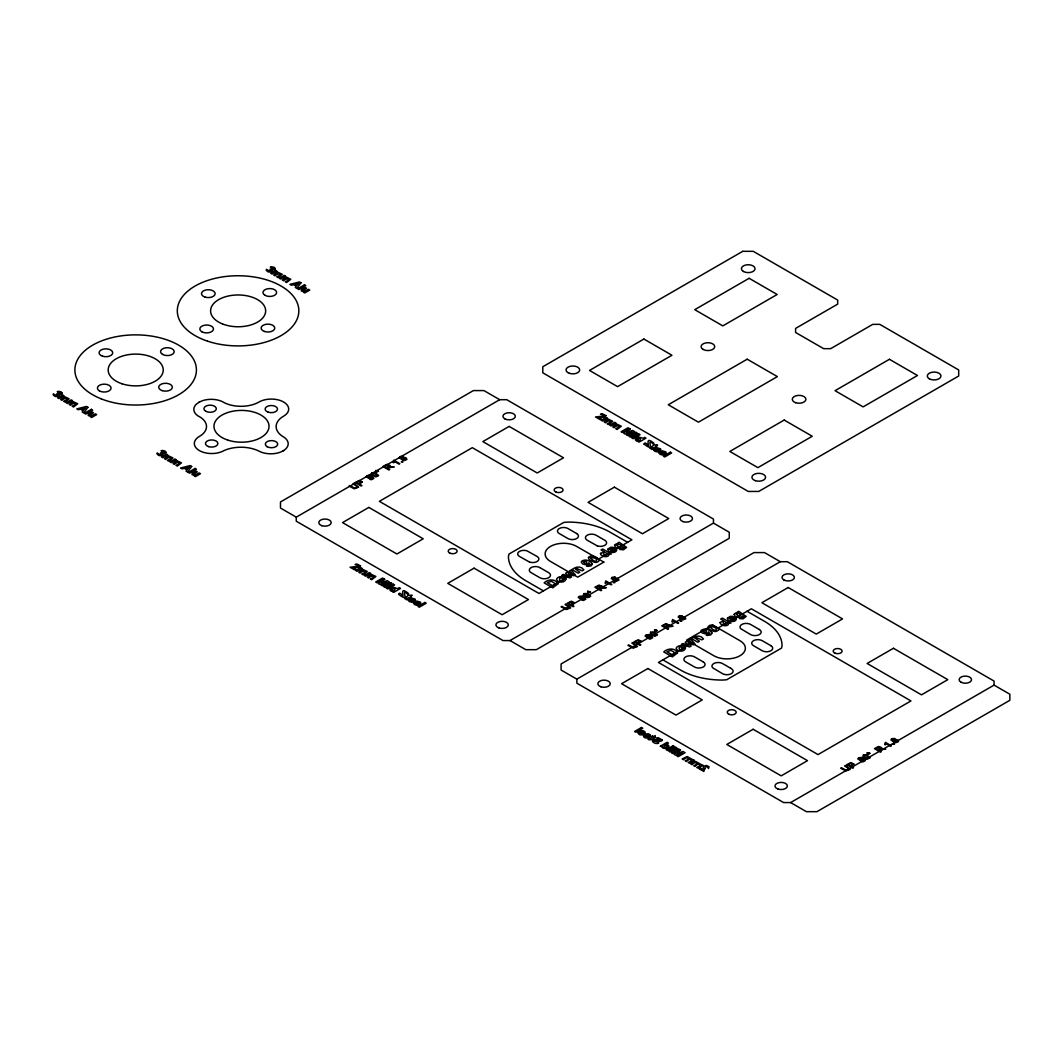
<?xml version="1.0" encoding="UTF-8"?>
<svg xmlns="http://www.w3.org/2000/svg" width="1063" height="1063" viewBox="0 0 1063 1063"><rect width="100%" height="100%" fill="white"/><g stroke="black" fill="none" stroke-linecap="round" stroke-linejoin="round"><path stroke-width="1.5" d="M199.406 402L196.31 404.219A17.433 10.072 0 0 0 197.851 415.819A24.236 13.992 0 0 1 199.406 436.428A17.367 10.019 0 0 0 199.406 450.606A17.367 10.019 0 0 0 223.961 450.606A27.492 15.865 0 0 1 259.239 451.257A17.393 10.045 0 0 0 283.117 450.858L283.595 450.606M296.258 517.149L499.703 399.688L506.719 399.688L713.459 519.063L713.459 523.102L510.027 640.564L503.012 640.564L296.258 521.202L296.258 517.149L280.486 508.034L280.486 501.962L473.394 390.586L483.917 390.586L499.703 399.688M572.479 574.126L538.954 593.473L379.371 501.337L472.317 447.669L631.914 539.818L598.562 559.072M576.864 679.151L780.308 561.702L787.324 561.702L994.064 681.064L994.064 685.117L790.633 802.565L783.617 802.565L576.864 683.203L576.864 679.151L561.091 670.035L561.091 663.963L753.999 552.587L764.523 552.587L780.308 561.702M691.933 643.102L686.804 641.334L685.21 642.251L688.226 645.241L682.964 643.553L681.356 644.484L689.581 646.942L691.176 646.012L688.226 643.088L693.315 644.789L694.91 643.872L690.658 639.102L689.037 640.046L691.933 643.102L658.422 662.448L818.018 754.584L910.964 700.929L751.368 608.78L718.017 628.034L711.825 625.137A3.202 1.847 0 0 0 709.619 625.443C705.114 627.422 711.479 630.957 713.858 631.316A3.588 2.073 0 0 0 716.396 631.356L718.668 630.067L718.057 628.02M199.073 402.213L202.329 400.751A17.433 10.072 0 0 1 222.406 401.641A25.472 14.709 0 0 0 259.04 402A17.367 10.019 0 0 1 283.595 402A17.367 10.019 0 0 1 283.595 416.178A25.459 14.696 0 0 0 283.781 437.079A17.393 10.045 0 0 1 283.117 450.858M386.254 465.328L388.912 465.554L386.334 467.587L384.341 466.431M637.215 440.946L638.584 440.999L637.84 441.424L639.076 442.128L645.972 438.142L644.643 437.385C642.437 440.162 638.757 434.647 635.754 438.581A3.202 1.847 0 0 0 635.408 439.697A2.618 1.515 0 0 0 637.215 440.946M713.459 523.102L729.245 532.218L729.245 538.29L536.337 649.679L525.813 649.679L510.027 640.564M994.064 685.117L1009.85 694.219L1009.85 700.304L816.929 811.68L806.418 811.68L790.633 802.565M627.608 542.303L610.042 532.164A59.528 34.361 0 0 0 567.961 522.092L563.802 522.411L508.978 554.062L508.433 556.454A59.528 34.361 0 0 0 525.866 580.757L543.432 590.895M747.063 611.265L764.629 621.403A59.528 34.361 0 0 1 782.062 645.706L781.518 648.111L726.693 679.762L722.534 680.068A59.528 34.361 0 0 1 680.44 670.009L662.887 659.871M404.671 598.389L406.544 599.745L407.461 599.08L406.691 598.522L411.354 596.835L410.451 596.316L412.205 595.307L408.511 595.2L404.671 598.389M650.091 448.121L651.964 449.476L652.881 448.812L652.111 448.254L656.761 446.58L655.871 446.048L657.625 445.038L653.931 444.932L650.091 448.121M704.849 768.629L703.812 771.459L699.175 768.788L700.411 768.084L703.028 769.599L703.467 766.503L706.138 765.44L709.021 766.609L708.543 768.549C708.343 767.353 704.756 764.842 704.849 768.629M89.81 415.022L91.391 415.819L95.338 413.826L96.667 414.583L91.67 417.467L90.435 416.762L91.192 416.324L88.242 415.567L88.375 414.171L92.122 411.952L93.438 412.723L89.81 415.022M193.612 474.125L195.193 474.935L199.14 472.929L200.469 473.699L195.472 476.583L194.237 475.865L194.981 475.44L192.044 474.669L192.177 473.287L195.924 471.068L197.24 471.839L193.612 474.125M302.915 290.505L304.496 291.302L308.443 289.309L309.758 290.066L304.762 292.95L303.54 292.245L304.284 291.807L301.347 291.049L301.467 289.654L305.214 287.448L306.543 288.206L302.915 290.505M372.927 477.978L369.884 479.373L371.519 479.705L373.884 478.377L370.044 475.307L367.001 475.653L366.204 476.756L369.087 478.443L370.907 478.031L371.545 476.742L372.927 477.978M584.942 598.708L581.899 600.103L583.534 600.436L585.899 599.107L582.059 596.037L579.016 596.383L578.219 597.486L581.102 599.173L582.923 598.761L583.56 597.472L584.942 598.708M651.792 637.295L648.736 638.69L650.383 639.022L652.735 637.707L648.895 634.624L645.866 634.97L645.068 636.073L647.952 637.773L649.759 637.348L650.41 636.059L651.792 637.295M864.511 760.111L861.468 761.507L863.116 761.839L865.468 760.523L861.628 757.441L858.585 757.786L857.788 758.889L860.685 760.59L862.492 760.165L863.143 758.876L864.511 760.111M64.325 397.07L60.618 399.542L61.946 400.313C64.83 397.044 71.035 398.399 63.634 401.283L64.949 402.04L69.135 398.811L63.142 396.007L63.82 395.622L62.597 394.918L57.601 397.801L58.93 398.559L62.491 396.632L64.325 397.07M72.895 402.013L69.188 404.498L70.517 405.255C73.387 401.987 79.605 403.342 72.204 406.225L73.52 406.996L77.705 403.767L71.699 400.964L72.39 400.565L71.168 399.861L66.172 402.744L67.487 403.515L71.062 401.575L72.895 402.013M168.127 456.186L164.42 458.658L165.748 459.415C168.618 456.16 174.837 457.502 167.436 460.399L168.751 461.156L172.937 457.927L166.931 455.123L167.622 454.738L166.399 454.034L161.403 456.917L162.719 457.675L166.293 455.735L168.127 456.186M176.697 461.129L172.99 463.601L174.319 464.372C177.189 461.103 183.407 462.458 175.993 465.342L177.322 466.099L181.494 462.87L175.501 460.066L176.179 459.681L174.97 458.977L169.974 461.86L171.289 462.618L174.85 460.691L176.697 461.129M277.43 272.553L273.723 275.025L275.038 275.795C277.921 272.527 284.14 273.882 276.725 276.765L278.054 277.523L282.227 274.294L276.234 271.503L276.912 271.105L275.702 270.401L270.706 273.284L272.022 274.041L275.583 272.115L277.43 272.553M286 277.496L282.293 279.981L283.608 280.738C286.492 277.47 292.71 278.825 285.296 281.708L286.611 282.479L290.797 279.25L284.804 276.446L285.482 276.048L284.259 275.344L279.263 278.227L280.592 278.998L284.153 277.058L286 277.496M362.51 569.795L358.802 572.266L360.118 573.037C363.001 569.768 369.22 571.123 361.805 574.007L363.134 574.764L367.306 571.535L361.314 568.745L361.991 568.346L360.782 567.642L355.773 570.525L357.102 571.296L360.663 569.356L362.51 569.795M371.067 574.751L367.373 577.222L368.688 577.98C371.572 574.724 377.79 576.066 370.376 578.95L371.691 579.72L375.877 576.491L369.884 573.688L370.562 573.289L369.339 572.585L364.343 575.468L365.672 576.239L369.233 574.299L371.067 574.751M607.93 419.526L604.222 422.011L605.538 422.768C608.421 419.5 614.64 420.855 607.225 423.738L608.541 424.509L612.726 421.28L606.734 418.477L607.411 418.078L606.189 417.374L601.193 420.257L602.522 421.028L606.083 419.088L607.93 419.526M616.487 424.482L612.78 426.954L614.108 427.711C616.992 424.456 623.197 425.798 615.796 428.681L617.111 429.452L621.297 426.223L615.304 423.419L615.982 423.021L614.759 422.317L609.763 425.213L611.092 425.971L614.653 424.031L616.487 424.482M692.638 759.62L694.524 760.337L689.528 763.221L688.213 762.45C694.896 760.616 689.542 757.241 686.512 761.48L685.197 760.709C691.721 758.902 686.698 755.567 683.509 759.739L682.18 758.982L687.163 756.524L692.638 759.62M701.208 764.576L703.095 765.28L698.099 768.164L696.783 767.406C703.467 765.573 698.112 762.184 695.082 766.423L693.754 765.652C700.291 763.845 695.268 760.51 692.079 764.682L690.751 763.925L695.734 761.48L701.208 764.576M592.383 563.922L591.148 565.835L587.786 566.38L586.563 566.008L590.257 564.639L588.809 562.819L587.972 564.134L585.434 564.692L582.657 563.935L581.315 562.261A3.627 2.099 0 0 1 581.979 561.025C585.301 558.7 590.47 560.693 592.383 563.922M711.984 632.977L710.748 634.89L707.4 635.435L706.177 635.063L709.871 633.694L708.423 631.874L707.586 633.189L705.048 633.747L702.258 632.99L700.929 631.316A3.627 2.099 0 0 1 701.58 630.08C704.915 627.755 710.071 629.748 711.984 632.977M408.112 599.891L409.189 601.499L411.408 602.096L412.856 601.897L409.866 600.648L410.358 599.598L413.666 601.499L415.168 600.25A2.91 1.688 0 0 0 415.101 599.094L411.275 597.924L408.112 599.891M413.48 602.987L414.557 604.595L416.776 605.192L418.211 604.993L415.221 603.744L415.713 602.681L419.035 604.595L420.536 603.346A2.91 1.688 0 0 0 420.456 602.176L416.63 601.02L413.48 602.987M653.532 449.622L654.609 451.23L656.828 451.828L658.263 451.629L655.273 450.38L655.778 449.33L659.087 451.244L660.588 449.981A2.91 1.688 0 0 0 660.522 448.825L656.695 447.656L653.532 449.622M658.901 452.718L659.977 454.326L662.183 454.924L663.631 454.725L660.641 453.476L661.133 452.426L664.441 454.326L665.943 453.077A2.91 1.688 0 0 0 665.876 451.921L662.05 450.752L658.901 452.718M575.521 569.037L579.813 572.2L578.166 573.156L571.921 569.555L573.449 568.665C575.149 567.177 580.996 565.37 583.853 569.874L582.205 570.831L576.412 568.306A1.874 1.076 0 0 0 575.521 569.037M695.122 638.092L699.427 641.255L697.766 642.211L691.521 638.611L693.063 637.72C694.764 636.232 700.597 634.425 703.467 638.929L701.806 639.886L696.013 637.362A1.874 1.076 0 0 0 695.122 638.092M398.638 594.323C411.607 604.528 399.103 586.258 408.019 594.483A2.737 1.581 0 0 0 408.458 593.499C397.31 584.158 406.677 601.884 401.017 593.898L399.542 593.194L398.638 594.323M644.045 444.055C657.027 454.26 644.523 435.989 653.439 444.214A2.737 1.581 0 0 0 653.878 443.231C642.73 433.89 652.097 451.616 646.437 443.643L644.949 442.926L644.045 444.055M401.708 458.326L401.655 459.043L400.273 457.369L403.355 456.399L400.14 456.519L399.303 457.794L404.033 460.598L406.943 459.415L406.053 457.834L404.126 457.329L401.708 458.326M613.723 579.043L613.67 579.773L612.288 578.099L615.371 577.129L612.155 577.249L611.318 578.524L616.048 581.328L618.958 580.132L618.068 578.564L616.141 578.046L613.723 579.043M680.559 617.643L680.519 618.374L679.137 616.699L682.207 615.716L678.991 615.836L678.167 617.125L682.898 619.915L685.794 618.732L684.917 617.165L682.978 616.646L680.559 617.643M893.292 740.459L893.239 741.19L891.857 739.516L894.94 738.533L891.724 738.665L890.9 739.941L895.617 742.731L898.527 741.549L897.637 739.981L895.71 739.463L893.292 740.459M600.475 553.438L600.887 554.793L603.678 556.387A4 2.312 0 0 0 606.069 556.64L606.787 556.547A3.282 1.887 0 0 0 608.793 555.338L608.9 554.355L611.345 553.996L602.721 549.026L601.073 549.97L604.183 551.763L600.475 553.438M720.076 622.493L720.501 623.848L723.278 625.443A4 2.312 0 0 0 725.684 625.695L726.388 625.602A3.282 1.887 0 0 0 728.394 624.393L728.5 623.41L730.959 623.051L722.335 618.081L720.687 619.025L723.783 620.819L720.076 622.493M614.547 545.319C614.932 548.309 619.503 549.172 621.882 547.923A3.016 1.741 0 0 0 622.785 546.741L624.419 547.697L619.942 549.518L623.476 549.77L626.572 547.365L619.158 542.276L617.603 543.18L618.48 543.685L616.168 543.911L614.547 545.319M734.148 614.374C734.533 617.364 739.117 618.228 741.482 616.978A3.016 1.741 0 0 0 742.386 615.796L744.02 616.753L739.542 618.573L743.09 618.825L746.186 616.42L738.758 611.331L737.217 612.235L738.094 612.74L735.782 612.966L734.148 614.374M662.156 739.928C662.555 743.449 646.211 738.599 657.612 742.04L658.834 742.904C656.23 745.229 648.868 740.725 654.37 739.33C657.319 740.659 663.511 739.941 657.439 739.064L656.615 738.001A2.737 1.581 0 0 1 658.316 737.749L662.156 739.928M662.183 746.585L662.276 747.369A2.618 1.515 0 0 0 664.441 748.418A3.202 1.847 0 0 0 666.368 748.206L668.959 746.199L668.109 744.95L665.956 744.512L668.441 743.077L667.126 742.319L660.229 746.292L662.183 746.585M607.85 549.212C607.85 553.571 618.095 553.584 616.527 549.026L613.816 551.192L611.544 550.833L615.676 548.442L612.966 547.352A3.641 2.099 0 0 0 610.454 547.405L607.85 549.212M727.451 618.267C727.451 622.626 737.709 622.639 736.141 618.081L733.43 620.247L731.145 619.888L735.29 617.497L732.566 616.407A3.641 2.099 0 0 0 730.055 616.46L727.451 618.267M360.49 565.888L358.656 567.429L353.301 567.682L355.932 569.197L354.697 569.901L350.072 567.23L358.284 566.3L358.311 565.264L355.108 564.506L356.862 564.015L360.49 565.888M605.91 415.62L604.076 417.161L598.721 417.414L601.352 418.928L600.117 419.633L595.479 416.962L603.704 416.032L603.731 414.995L600.529 414.238L602.269 413.759L605.91 415.62M638.106 732.673C638.571 737.669 649.559 733.018 643.274 730.826A2.91 1.688 0 0 0 641.268 730.786L639.089 731.65L642.397 733.563L638.106 732.673M643.46 735.769C643.939 740.765 654.914 736.114 648.629 733.922A2.91 1.688 0 0 0 646.623 733.882L644.444 734.746L647.752 736.659L643.46 735.769M565.808 579.375C564.692 583.109 557.676 582.976 556.481 579.348C557.61 576.08 562.553 576.026 564.985 577.927A4.398 2.538 0 0 1 565.808 579.375M685.409 648.43C684.293 652.164 677.29 652.031 676.081 648.403C677.224 645.135 682.167 645.082 684.599 646.982A4.398 2.538 0 0 1 685.409 648.43M607.651 554.222C602.761 558.447 601.724 548.614 607.651 554.222M727.265 623.277C722.362 627.502 721.339 617.669 727.265 623.277M62.106 393.124L61.933 393.642A2.192 1.276 0 0 1 60.95 394.28L58.997 394.333L59.156 395.635L56.459 396.539A3.136 1.807 0 0 1 54.678 396.207L53.15 394.745A2.91 1.674 0 0 1 53.509 393.802C52.991 394.307 60.139 397.177 56.817 393.762L60.299 393.137L57.243 391.676L58.624 391.317L61.162 391.862L62.106 393.124M165.908 452.227L165.722 452.758A2.192 1.276 0 0 1 164.752 453.383L162.798 453.436L162.958 454.751L160.261 455.642A3.136 1.807 0 0 1 158.48 455.309L156.952 453.861A2.91 1.674 0 0 1 157.311 452.918C156.793 453.423 163.941 456.279 160.619 452.865L164.101 452.24L161.031 450.778L162.413 450.433L164.964 450.978L165.908 452.227M275.197 268.607L275.025 269.125A2.192 1.276 0 0 1 274.041 269.763L272.101 269.816L272.261 271.118L269.55 272.022A3.136 1.807 0 0 1 267.77 271.69L266.242 270.228A2.91 1.674 0 0 1 266.614 269.284C266.095 269.789 273.244 272.659 269.922 269.245L273.39 268.62L270.334 267.158L271.716 266.8L274.267 267.344L275.197 268.607M583.467 561.782C586.457 566.619 589.221 559.523 583.467 561.782M703.068 630.837C706.071 635.674 708.835 628.578 703.068 630.837M616.819 545.067C620.167 550.966 623.675 542.196 616.819 545.067M736.42 614.122C739.782 620.021 743.276 611.252 736.42 614.122M391.795 589.646C395.13 593.34 396.964 585.394 391.795 589.646M637.215 439.378C640.551 443.072 642.384 435.126 637.215 439.378M600.927 586.284L598.349 588.317L596.356 587.161L599.519 585.66L600.927 586.284M667.763 624.885L665.199 626.918L663.206 625.762L666.368 624.247L667.763 624.885M880.496 747.701L877.932 749.734L875.925 748.578L879.101 747.063L880.496 747.701M563.669 579.561C558.46 584.172 557.902 573.993 563.669 579.561M683.283 648.616C678.074 653.227 677.516 643.049 683.283 648.616M609.936 549.013L610.561 550.235L613.032 548.8L609.936 549.013M729.55 618.068L730.161 619.291L732.633 617.855L729.55 618.068M557.929 583.839L552.76 587.826L544.136 582.856C547.764 579.215 555.71 578.458 557.929 583.839M677.53 652.895L672.361 656.881L663.737 651.911C667.378 648.271 675.311 647.513 677.53 652.895M394.36 461.395L393.775 462.777L393.058 462.352L393.762 460.199L399.821 463.694L399.077 464.132L394.36 461.395M606.375 582.125L605.79 583.494L605.073 583.082L605.777 580.93L611.836 584.424L611.092 584.849L606.375 582.125M673.224 620.726L672.627 622.094L671.909 621.682L672.627 619.516L678.686 623.024L677.942 623.45L673.224 620.726M885.944 743.542L885.359 744.911L884.642 744.499L885.346 742.333L891.405 745.841L890.674 746.266L885.944 743.542M555.657 583.959L553.039 585.979L547.325 582.683L551.471 581.275L555.657 583.959M675.257 653.014L672.653 655.034L666.939 651.739L671.085 650.33L675.257 653.014M667.165 746C662.501 750.584 663.033 742.625 667.165 746M588.464 557.464L589.061 559.51L594.257 562.261A3.588 2.073 0 0 0 596.781 562.3C602.721 560.706 595.267 555.843 592.211 556.082A3.202 1.847 0 0 0 590.005 556.387L588.464 557.464M413.746 599.598L413.162 600.276L411.195 599.133L413.746 599.598M419.101 602.694L418.53 603.372L416.55 602.229L419.101 602.694M659.166 449.343L658.582 450.008L656.602 448.878L659.166 449.343M664.521 452.426L663.937 453.104L661.97 451.961L664.521 452.426M377.684 475.334L375.97 476.317L371.984 473.978L373.724 473.048L377.684 475.334M589.699 596.051L587.985 597.047L583.999 594.709L585.74 593.779L589.699 596.051M656.535 634.651L654.821 635.647L650.848 633.309L652.589 632.365L656.535 634.651M869.268 757.467L867.554 758.464L863.568 756.125L865.309 755.182L869.268 757.467M590.496 557.676C596.901 565.968 600.382 557.105 590.496 557.676M710.097 626.732C716.515 635.023 719.996 626.16 710.097 626.732M643.766 732.42L643.181 733.085L641.215 731.942L643.766 732.42M649.121 735.516L648.55 736.181L646.57 735.038L649.121 735.516M367.705 475.945L367.931 477.5L370.921 476.849L367.705 475.945M406.039 459.096L403.82 459.973L402.332 458.897L404.02 457.927L406.039 459.096M579.72 596.675L579.946 598.23L582.936 597.579L579.72 596.675M618.055 579.813L615.836 580.704L614.348 579.627L616.035 578.657L618.055 579.813M646.57 635.275L646.782 636.817L649.772 636.179L646.57 635.275M684.891 618.414L682.685 619.304L681.197 618.228L682.884 617.244L684.891 618.414M859.289 758.092L859.515 759.633L862.505 758.995L859.289 758.092M897.624 741.23L895.405 742.12L893.917 741.044L895.617 740.061L897.624 741.23M390.015 465.541L389.297 466.604L394.227 466.923L387.025 467.986L389.709 469.54L388.912 469.992L382.879 466.511L386.945 464.358L390.015 465.541M602.03 586.271L601.299 587.334L606.242 587.653L599.04 588.716L601.724 590.271L600.927 590.722L594.895 587.241L598.961 585.088L602.03 586.271M668.879 624.858L668.149 625.934L673.092 626.253L665.89 627.316L668.574 628.858L667.777 629.323L661.731 625.828L665.797 623.675L668.879 624.858M881.599 747.688L880.882 748.751L885.824 749.07L878.623 750.133L881.293 751.674L880.496 752.139L874.464 748.658L878.53 746.492L881.599 747.688M377.843 471.188L375.877 471.175L377.843 471.188M589.859 591.918L587.892 591.905L589.859 591.918M656.708 630.505L654.742 630.505L656.708 630.505M869.428 753.322L867.474 753.322L869.428 753.322M375.717 470.524L375.717 471.839L376.873 472.118L378.481 471.188L375.717 470.524M587.733 591.254L587.733 592.569L588.889 592.848L590.496 591.918L587.733 591.254M654.582 629.841L654.582 631.17L655.725 631.435L657.346 630.505L654.582 629.841M867.315 752.657L867.315 753.986L868.458 754.252L870.066 753.322L867.315 752.657M87.884 407.315L83.738 412.896L82.223 412.019L83.193 410.77L80.443 409.175L78.303 409.747L76.828 408.896L86.409 406.465L87.884 407.315M300.975 282.798L296.843 288.379L295.328 287.502L296.285 286.253L293.534 284.658L291.395 285.229L289.92 284.379L299.5 281.947L300.975 282.798M191.685 466.431L187.54 471.999L186.025 471.135L186.995 469.873L184.231 468.291L182.105 468.863L180.617 468.012L190.211 465.581L191.685 466.431M85.518 407.807L83.911 409.84L82.024 408.75L85.518 407.807M298.61 283.29L297.002 285.322L295.129 284.233L298.61 283.29M189.32 466.923L187.713 468.956L185.826 467.866L189.32 466.923M371.758 472.902L371.372 474.696L372.874 475.812L375.93 476.888L378.667 475.626L375.252 472.796L371.758 472.902M583.773 593.632L583.388 595.426L584.889 596.542L587.945 597.619L590.683 596.343L587.268 593.526L583.773 593.632M650.622 632.219L650.237 634.013L651.739 635.143L654.781 636.206L657.532 634.943L654.117 632.126L650.622 632.219M863.355 755.036L862.957 756.829L864.471 757.959L867.514 759.035L870.252 757.76L866.837 754.943L863.355 755.036M357.633 486.881L354.63 488.183L349.847 485.578L349.049 486.043L354.271 488.794L358.643 487.199L353.793 483.306L352.996 483.771L357.633 486.881M569.648 607.611L566.645 608.913L561.862 606.309L561.065 606.774L566.287 609.524L570.658 607.93L565.808 604.036L565.011 604.502L569.648 607.611M636.498 646.198L633.495 647.5L628.698 644.909L627.901 645.361L633.136 648.124L637.508 646.53L632.658 642.623L631.847 643.088L636.498 646.198M849.231 769.014L846.214 770.316L841.431 767.725L840.634 768.19L845.869 770.941L850.227 769.346L845.377 765.44L844.58 765.905L849.231 769.014M362.284 481.924L359.507 484.143L361.952 485.565L361.154 486.017L355.122 482.536L359.4 480.463L362.284 481.924M574.299 602.655L571.522 604.874L573.967 606.295L573.17 606.747L567.137 603.266L571.416 601.193L574.299 602.655M641.148 641.241L638.358 643.46L640.816 644.882L640.019 645.347L633.986 641.853L638.265 639.78L641.148 641.241M853.868 764.058L851.091 766.277L853.549 767.699L852.739 768.164L846.706 764.682L850.985 762.596L853.868 764.058M384.66 579.242L381.205 582.683L387.158 580.677L389.244 581.886L382.348 585.859L381.046 585.115L386.48 581.979L379.677 584.331L378.335 583.547L382.401 579.627L376.98 582.763L375.677 582.019L382.574 578.033L384.66 579.242M630.08 428.974L626.625 432.415L632.565 430.409L634.664 431.618L627.768 435.591L626.466 434.847L631.9 431.711L625.097 434.063L623.755 433.292L627.821 429.359L622.4 432.495L621.098 431.751L627.994 427.764L630.08 428.974M680.519 750.053L677.051 753.481L683.017 751.488L685.104 752.697L678.194 756.67L676.905 755.926L682.34 752.79L675.537 755.142L674.194 754.371L678.26 750.438L672.826 753.574L671.537 752.83L678.433 748.844L680.519 750.053M361.154 482.031L358.789 483.731L356.637 482.482L358.975 481.194L361.154 482.031M573.17 602.761L570.804 604.462L568.652 603.213L570.99 601.924L573.17 602.761M640.019 641.348L637.654 643.049L635.488 641.813L637.84 640.524L640.019 641.348M852.752 764.164L850.373 765.878L848.221 764.629L850.559 763.34L852.752 764.164M390.746 588.49L390.347 588.849A3.202 1.847 0 0 0 389.988 589.952A2.618 1.515 0 0 0 391.795 591.214L393.164 591.267L392.42 591.679L393.655 592.397L400.552 588.41L399.223 587.653C397.017 590.563 393.881 585.062 390.746 588.49M304.47 284.818L297.574 288.804L298.889 289.561L305.785 285.575L304.47 284.818M91.365 409.335L84.469 413.321L85.797 414.078L92.694 410.092L91.365 409.335M195.167 468.438L188.271 472.424L189.599 473.194L196.496 469.208L195.167 468.438M742.731 251.32L542.794 366.748L542.794 372.821L748.246 491.438L758.756 491.438L958.693 376.01L958.693 369.937L879.779 324.361L872.763 324.361L830.668 348.664L823.652 348.664L795.589 332.467L795.589 328.414L837.684 304.111L837.684 300.072L753.255 251.32L742.731 251.32M402.133 461.395L401.296 461.874L402.983 461.874L402.133 461.395M643.886 339.044L589.527 370.442L617.59 386.64L671.949 355.255L643.886 339.044M749.123 278.293L694.75 309.678L722.813 325.889L777.173 294.491L749.123 278.293M368.848 507.41L342.538 522.597L396.911 553.996L423.207 538.795L368.848 507.41M509.15 426.409L482.841 441.597L537.214 472.982L563.51 457.794L509.15 426.409M747.183 359.201L668.268 404.764L698.431 422.184L777.359 376.608L747.183 359.201M634.133 433.505L629.137 436.388L630.452 437.159L635.448 434.275L634.133 433.505M636.033 432.402L634.81 433.119L636.126 433.877L637.362 433.173L636.033 432.402M638.704 433.956L631.807 437.929L633.136 438.7L640.032 434.714L638.704 433.956M388.713 583.773L383.716 586.656L385.045 587.427L390.041 584.53L388.713 583.773M390.613 582.67L389.39 583.388L390.719 584.145L391.941 583.441L390.613 582.67M393.297 584.225L386.401 588.198L387.716 588.968L394.612 584.982L393.297 584.225M670.301 452.2L663.405 456.173L664.734 456.944L671.63 452.958L670.301 452.2M474.071 568.16L447.762 583.348L502.135 614.746L528.444 599.559L474.071 568.16M614.374 487.16L588.065 502.347L642.437 533.732L668.747 518.545L614.374 487.16M424.881 602.455L417.985 606.442L419.314 607.212L426.21 603.226L424.881 602.455M784.188 420.058L729.829 451.443L757.879 467.64L812.252 436.255L784.188 420.058M889.425 359.294L835.053 390.692L863.116 406.89L917.475 375.505L889.425 359.294M563.35 574.498L561.742 575.428L569.967 577.887L571.575 576.957L568.612 574.033L573.714 575.734L575.296 574.817L571.057 570.047L569.423 570.99L572.332 574.047L567.19 572.279L565.596 573.196L568.612 576.186L563.35 574.498M603.824 562.101L577.741 577.169L550.421 561.397A18.443 10.643 0 0 1 550.634 546.342A18.443 10.643 0 0 1 576.717 546.462L603.824 562.101M614.148 582.112L613.311 582.604L614.999 582.604L614.148 582.112M680.998 620.712L680.147 621.191L681.835 621.191L680.998 620.712M712.755 625.004L686.671 640.059L713.991 655.831A18.443 10.643 0 0 0 740.074 655.698A18.443 10.643 0 0 0 739.848 640.644L712.755 625.004M647.899 668.521L621.589 683.708L675.962 715.093L702.258 699.906L647.899 668.521M788.201 587.52L761.892 602.708L816.264 634.093L842.56 618.905L788.201 587.52M641.467 727.504L634.571 731.49L635.887 732.248L642.796 728.261L641.467 727.504M652.523 736.088L651.473 736.686L652.376 737.217L649.626 738.772L648.643 738.333C645.879 740.459 653.16 740.247 653.705 737.974L655.366 737.722L655.193 735.583L653.426 736.606L652.523 736.088M673.065 745.748L666.169 749.721L667.484 750.491L674.38 746.505L673.065 745.748M673.836 748.392L668.84 751.275L670.168 752.033L675.164 749.149L673.836 748.392M675.736 747.289L674.513 747.993L675.842 748.764L677.065 748.06L675.736 747.289M753.122 729.271L726.813 744.459L781.185 775.857L807.495 760.656L753.122 729.271M893.425 648.271L867.116 663.458L921.488 694.843L947.797 679.656L893.425 648.271M893.717 743.529L892.88 744.02L894.568 744.02L893.717 743.529M529.56 562.088L519.501 556.454A6.205 3.574 0 0 1 518.97 551.75A6.205 3.574 0 0 1 526.982 550.833L537.041 556.454A6.205 3.574 0 0 1 537.572 561.171A6.205 3.574 0 0 1 529.56 562.088M597.3 545.89L587.241 540.256A6.205 3.574 0 0 1 587.241 535.194A6.205 3.574 0 0 1 596.011 535.194L604.781 540.256A6.205 3.574 0 0 1 605.325 544.974A6.205 3.574 0 0 1 597.3 545.89M539.898 567.602L538.609 567.031A6.205 3.574 0 0 0 530.596 567.948A6.205 3.574 0 0 0 531.128 572.665L539.898 577.727A6.205 3.574 0 0 0 548.667 577.727A6.205 3.574 0 0 0 548.667 572.665L539.898 567.602M759.367 629.509L750.598 624.446A6.205 3.574 0 0 0 742.439 624.14A6.205 3.574 0 0 0 740.845 628.764L750.598 634.571A6.205 3.574 0 0 0 759.367 634.571A6.205 3.574 0 0 0 759.367 629.509M576.651 533.546L567.961 528.524A6.152 3.548 0 0 0 559.258 528.524A6.152 3.548 0 0 0 559.258 533.546L567.961 538.569A6.152 3.548 0 0 0 576.651 538.569A6.152 3.548 0 0 0 576.651 533.546M770.914 645.706L762.224 640.683A6.152 3.548 0 0 0 753.521 640.683A6.152 3.548 0 0 0 753.521 645.706L762.224 650.729A6.152 3.548 0 0 0 770.914 650.729A6.152 3.548 0 0 0 770.914 645.706M730.626 668.228L722.534 663.551A6.205 3.574 0 0 0 714.376 663.246A6.205 3.574 0 0 0 712.781 667.87L722.534 673.676A6.205 3.574 0 0 0 730.693 673.995A6.205 3.574 0 0 0 732.287 669.358L730.626 668.228M703.241 661.904L694.471 656.841A6.205 3.574 0 0 0 685.701 656.841A6.205 3.574 0 0 0 685.701 661.904L694.471 666.966A6.205 3.574 0 0 0 702.63 667.285A6.205 3.574 0 0 0 704.224 662.648L703.241 661.904M205.744 411.261A6.205 3.574 0 0 0 216.121 409.654A6.205 3.574 0 0 0 208.521 405.269A6.205 3.574 0 0 0 205.744 411.261M267.132 446.699A6.205 3.574 0 0 0 277.496 445.091A6.205 3.574 0 0 0 269.909 440.707A6.205 3.574 0 0 0 267.132 446.699M208.587 446.619A6.205 3.574 0 0 0 217.888 443.523A6.205 3.574 0 0 0 208.587 440.414A6.205 3.574 0 0 0 208.587 446.619M268.221 412.192A6.205 3.574 0 0 0 277.523 409.096A6.205 3.574 0 0 0 268.221 405.986A6.205 3.574 0 0 0 268.221 412.192M227.734 440.069A27.532 15.892 0 0 0 269.032 426.303A27.532 15.892 0 0 0 227.734 412.537A27.532 15.892 0 0 0 227.734 440.069M162.559 354.417A6.816 3.933 0 0 0 173.973 352.664A6.816 3.933 0 0 0 165.615 347.84A6.816 3.933 0 0 0 162.559 354.417M99.417 390.878A6.816 3.933 0 0 0 110.831 389.111A6.816 3.933 0 0 0 102.473 384.288A6.816 3.933 0 0 0 99.417 390.878M102.486 356.185A6.816 3.933 0 0 0 112.718 352.783A6.816 3.933 0 0 0 102.486 349.368A6.816 3.933 0 0 0 102.486 356.185M162.121 390.613A6.816 3.933 0 0 0 172.352 387.198A6.816 3.933 0 0 0 162.121 383.796A6.816 3.933 0 0 0 162.121 390.613M101.237 398.864A60.764 35.079 0 0 0 196.23 372.714A60.764 35.079 0 0 0 109.489 338.286A60.764 35.079 0 0 0 101.237 398.864M121.953 383.756A27.532 15.892 0 0 0 163.237 369.99A27.532 15.892 0 0 0 121.953 356.225A27.532 15.892 0 0 0 121.953 383.756M207.697 341.21A60.764 35.079 0 0 0 298.836 310.821A60.764 35.079 0 0 0 207.697 280.446A60.764 35.079 0 0 0 207.697 341.21M264.541 331.483A6.816 3.933 0 0 0 274.772 328.068A6.816 3.933 0 0 0 264.541 324.667A6.816 3.933 0 0 0 264.541 331.483M204.907 297.055A6.816 3.933 0 0 0 215.138 293.64A6.816 3.933 0 0 0 204.907 290.239A6.816 3.933 0 0 0 204.907 297.055M201.837 331.749A6.816 3.933 0 0 0 213.251 329.982A6.816 3.933 0 0 0 204.893 325.158A6.816 3.933 0 0 0 201.837 331.749M264.979 295.288A6.816 3.933 0 0 0 276.393 293.521A6.816 3.933 0 0 0 268.035 288.698A6.816 3.933 0 0 0 264.979 295.288M222.539 323.963A27.532 15.892 0 0 0 265.577 312.11A27.532 15.892 0 0 0 226.286 296.511A27.532 15.892 0 0 0 222.539 323.963M450.141 553.278A4.465 2.578 0 0 0 457.13 551.352A4.465 2.578 0 0 0 450.752 548.827A4.465 2.578 0 0 0 450.141 553.278M556.241 492.182A4.465 2.578 0 0 0 563.071 490.083A4.465 2.578 0 0 0 556.494 487.718A4.465 2.578 0 0 0 556.241 492.182M795.695 402.704A6.816 3.933 0 0 0 805.913 399.289A6.816 3.933 0 0 0 795.695 395.888A6.816 3.933 0 0 0 795.695 402.704M755.355 480.675A6.816 3.933 0 0 0 765.586 477.26A6.816 3.933 0 0 0 755.355 473.846A6.816 3.933 0 0 0 755.355 480.675M929.314 378.787A6.816 3.933 0 0 0 940.728 377.02A6.816 3.933 0 0 0 932.371 372.196A6.816 3.933 0 0 0 929.314 378.787M321.903 525.707A6.205 3.574 0 0 0 331.204 522.597A6.205 3.574 0 0 0 321.903 519.501A6.205 3.574 0 0 0 321.903 525.707M499.025 627.967A6.205 3.574 0 0 0 508.327 624.871A6.205 3.574 0 0 0 499.025 621.762A6.205 3.574 0 0 0 499.025 627.967M569.449 373.339A6.816 3.933 0 0 0 579.68 369.937A6.816 3.933 0 0 0 569.449 366.522A6.816 3.933 0 0 0 569.449 373.339M743.422 271.464A6.816 3.933 0 0 0 754.823 269.696A6.816 3.933 0 0 0 746.478 264.873A6.816 3.933 0 0 0 743.422 271.464M504.766 418.822A6.205 3.574 0 0 0 515.13 417.214A6.205 3.574 0 0 0 507.543 412.829A6.205 3.574 0 0 0 504.766 418.822M683.177 521.654A6.205 3.574 0 0 0 692.478 518.545A6.205 3.574 0 0 0 683.177 515.449A6.205 3.574 0 0 0 683.177 521.654M703.081 349.421A6.816 3.933 0 0 0 714.495 347.667A6.816 3.933 0 0 0 706.138 342.844A6.816 3.933 0 0 0 703.081 349.421M778.089 789.078A6.205 3.574 0 0 0 787.391 785.982A6.205 3.574 0 0 0 778.089 782.873A6.205 3.574 0 0 0 778.089 789.078M729.205 714.389A4.465 2.578 0 0 0 736.181 712.462A4.465 2.578 0 0 0 729.803 709.938A4.465 2.578 0 0 0 729.205 714.389M600.954 686.804A6.205 3.574 0 0 0 610.255 683.708A6.205 3.574 0 0 0 600.954 680.612A6.205 3.574 0 0 0 600.954 686.804M835.252 653.28A4.465 2.578 0 0 0 842.109 651.22A4.465 2.578 0 0 0 835.598 648.815A4.465 2.578 0 0 0 835.252 653.28M960.952 682.194A6.205 3.574 0 0 0 971.316 680.586A6.205 3.574 0 0 0 963.729 676.201A6.205 3.574 0 0 0 960.952 682.194M783.816 579.92A6.205 3.574 0 0 0 794.194 578.325A6.205 3.574 0 0 0 786.593 573.94A6.205 3.574 0 0 0 783.816 579.92"/></g></svg>
